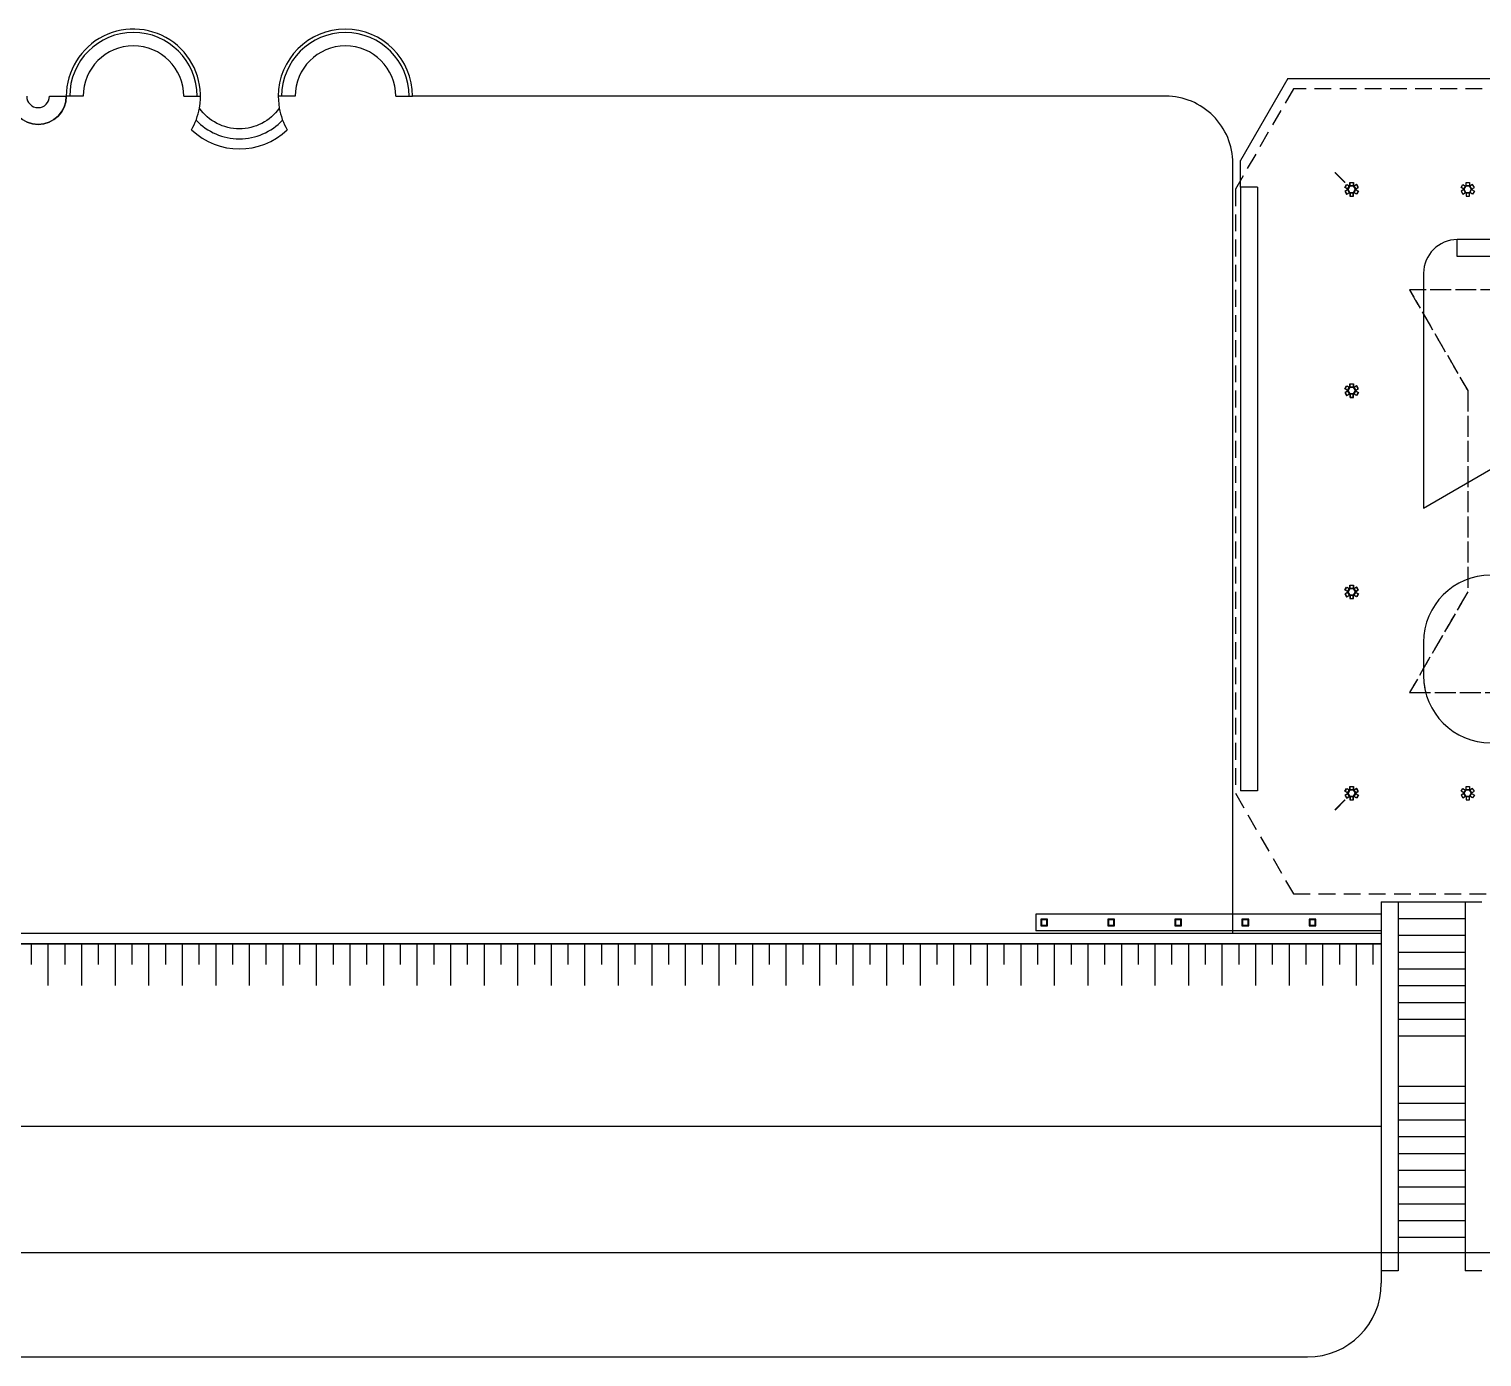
# Model space of a CAD drawing. Header units: millimetres. Extents: x 2128 to 2646, y 1972 to 2207.
# Drawn here: x 2401.93 to 2445.24, y 2055.44 to 2095.02 of the extents above; entities that cross this region are included whole.
import ezdxf

# ---------------------------------------------------------------- set-up
doc = ezdxf.new("R2010")
doc.units = ezdxf.units.MM
doc.linetypes.add('DASHED2', pattern=[0.375, 0.25, -0.125])
doc.linetypes.add('HIDDEN', pattern=[0.375, 0.25, -0.125])
for name, color, linetype in [('ar-banco-v', 2, 'Continuous'), ('AR-CALÇADA', 1, 'Continuous'), ('AR-ESC-PISO-1', 1, 'Continuous'), ('AR-ESTMA-C', 1, 'Continuous'), ('AR-ESTMA-V', 2, 'Continuous'), ('ar-guarda corpo', 2, 'Continuous'), ('AR-PIS', 1, 'Continuous'), ('AR-PISO', 1, 'Continuous'), ('AR-PROJ', 1, 'HIDDEN'), ('ar-talude', 1, 'Continuous'), ('ar-talude-RefEdit0', 1, 'Continuous'), ('fred', 1, 'Continuous'), ('maçaneta', 1, 'Continuous')]:
    doc.layers.add(name, color=color, linetype=linetype)

# ---------------------------------------------------------------- blocks, each defined once
blk = doc.blocks.new('TALUDE')
at = {"layer": 'ar-talude'}
for p, q in [((140.504, -10.975), (140.504, -11.599)), ((141.004, -10.975), (141.004, -12.222)), ((141.504, -10.975), (141.504, -11.599)), ((142.004, -10.975), (142.004, -12.222)), ((142.504, -10.975), (142.504, -11.599)), ((143.004, -10.975), (143.004, -12.222)), ((143.504, -10.975), (143.504, -11.599)), ((144.004, -10.975), (144.004, -12.222)), ((144.504, -10.975), (144.504, -11.599)), ((145.004, -10.975), (145.004, -12.222)), ((145.504, -10.975), (145.504, -11.599)), ((146.004, -10.975), (146.004, -12.222)), ((146.504, -10.975), (146.504, -11.599)), ((147.004, -10.975), (147.004, -12.222)), ((147.504, -10.975), (147.504, -11.599)), ((148.004, -10.975), (148.004, -12.222)), ((148.504, -10.975), (148.504, -11.599)), ((149.004, -10.975), (149.004, -12.222)), ((149.504, -10.975), (149.504, -11.599)), ((150.004, -10.975), (150.004, -12.222)), ((150.504, -10.975), (150.504, -11.599)), ((151.004, -10.975), (151.004, -12.222)), ((151.504, -10.975), (151.504, -11.599)), ((152.004, -10.975), (152.004, -12.222)), ((152.504, -10.975), (152.504, -11.599)), ((153.004, -10.975), (153.004, -12.222)), ((153.504, -10.975), (153.504, -11.599)), ((154.004, -10.975), (154.004, -12.222)), ((154.504, -10.975), (154.504, -11.599)), ((155.004, -10.975), (155.004, -12.222)), ((155.504, -10.975), (155.504, -11.599)), ((156.004, -10.975), (156.004, -12.222)), ((156.504, -10.975), (156.504, -11.599)), ((157.004, -10.975), (157.004, -12.222)), ((157.504, -10.975), (157.504, -11.599)), ((158.004, -10.975), (158.004, -12.222)), ((158.504, -10.975), (158.504, -11.599)), ((159.004, -10.975), (159.004, -12.222)), ((159.504, -10.975), (159.504, -11.599)), ((160.004, -10.975), (160.004, -12.222)), ((160.504, -10.975), (160.504, -11.599)), ((161.004, -10.975), (161.004, -12.222)), ((161.504, -10.975), (161.504, -11.599)), ((162.004, -10.975), (162.004, -12.222)), ((162.504, -10.975), (162.504, -11.599)), ((163.004, -10.975), (163.004, -12.222)), ((163.504, -10.975), (163.504, -11.599)), ((164.004, -10.975), (164.004, -12.222)), ((164.504, -10.975), (164.504, -11.599)), ((165.004, -10.975), (165.004, -12.222)), ((165.504, -10.975), (165.504, -11.599)), ((166.004, -10.975), (166.004, -12.222)), ((166.504, -10.975), (166.504, -11.599)), ((167.004, -10.975), (167.004, -12.222)), ((167.504, -10.975), (167.504, -11.599)), ((168.004, -10.975), (168.004, -12.222)), ((168.504, -10.975), (168.504, -11.599)), ((169.004, -10.975), (169.004, -12.222)), ((169.504, -10.975), (169.504, -11.599)), ((170.004, -10.975), (170.004, -12.222)), ((170.504, -10.975), (170.504, -11.599)), ((171.004, -10.975), (171.004, -12.222)), ((171.504, -10.975), (171.504, -11.599)), ((172.004, -10.975), (172.004, -12.222)), ((172.504, -10.975), (172.504, -11.599)), ((173.004, -10.975), (173.004, -12.222)), ((173.504, -10.975), (173.504, -11.599)), ((174.004, -10.975), (174.004, -12.222)), ((174.504, -10.975), (174.504, -11.599)), ((175.004, -10.975), (175.004, -12.222)), ((175.504, -10.975), (175.504, -11.599)), ((176.004, -10.975), (176.004, -12.222)), ((176.504, -10.975), (176.504, -11.599)), ((177.004, -10.975), (177.004, -12.222)), ((177.504, -10.975), (177.504, -11.599)), ((178.004, -10.975), (178.004, -12.222)), ((178.504, -10.975), (178.504, -11.599)), ((179.004, -10.975), (179.004, -12.222)), ((179.504, -10.975), (179.504, -11.599)), ((180.004, -10.975), (180.004, -12.222)), ((180.504, -10.975), (180.504, -11.599))]:
    blk.add_line(p, q, dxfattribs=at)
at = {"layer": 'ar-talude', "ltscale": 3}
blk.add_line((180.754, -16.421), (27.601, -16.426), dxfattribs=at)
at = {"layer": 'ar-talude-RefEdit0'}
blk.add_line((105.982, -10.975), (180.754, -10.975), dxfattribs=at)
blk = doc.blocks.new('Base Pilar')
at = {"layer": 'AR-ESTMA-C'}
for points in [[(-0.004, -0.007), (-0.054, -0.093), (-0.14, -0.043), (-0.09, 0.043)], [(0.108, 0), (0.008, 0), (0.008, 0.1), (0.108, 0.1)], [(0.119, -0.007), (0.169, -0.093), (0.256, -0.043), (0.206, 0.043)], [(-0.004, -0.193), (-0.054, -0.107), (-0.14, -0.157), (-0.09, -0.243)], [(0.108, -0.2), (0.008, -0.2), (0.008, -0.3), (0.108, -0.3)], [(0.119, -0.193), (0.169, -0.107), (0.256, -0.157), (0.206, -0.243)]]:
    blk.add_lwpolyline(points, close=True, dxfattribs=at)
for points in [[(0, 0), (0.115, 0), (0.173, -0.1), (0.115, -0.2), (0, -0.2), (-0.058, -0.1), (0, 0)], [(0, -0.2), (0.115, -0.2), (0.173, -0.1), (0.115, 0), (0, 0), (-0.058, -0.1), (0, -0.2)]]:
    blk.add_lwpolyline(points, dxfattribs=at)

msp = doc.modelspace()

# ---------------------------------------------------------------- linework, layer by layer
at = {"layer": 'ar-banco-v'}
for p, q in [((2402.537, 2093.015), (2403.037, 2093.015)), ((2403.537, 2093.015), (2403.037, 2093.015)), ((2403.537, 2093.015), (2403.137, 2093.015)), ((2406.537, 2093.015), (2406.937, 2093.015)), ((2406.937, 2093.015), (2407.037, 2093.015)), ((2409.857, 2093.014), (2409.357, 2093.014)), ((2409.857, 2093.014), (2409.457, 2093.014)), ((2412.857, 2093.015), (2413.257, 2093.015)), ((2413.257, 2093.015), (2413.359, 2093.015)), ((2438.547, 2090.308), (2438.047, 2090.308)), ((2438.547, 2090.308), (2438.047, 2090.308)), ((2438.047, 2090.308), (2438.047, 2072.308)), ((2438.547, 2090.308), (2438.297, 2090.308)), ((2438.547, 2090.308), (2438.547, 2072.308)), ((2444.502, 2088.24), (2444.502, 2088.74)), ((2458.499, 2088.74), (2444.502, 2088.74)), ((2458.499, 2088.24), (2444.502, 2088.24)), ((2438.547, 2072.308), (2438.047, 2072.308)), ((2438.547, 2072.308), (2438.047, 2072.308))]:
    msp.add_line(p, q, dxfattribs=at)
for centre, radius, start, end in [((2405.037, 2093.015), 1.9, 0, 180), ((2411.357, 2093.014), 1.9, 0.0329, 180), ((2405.037, 2093.015), 1.5, 0, 180), ((2411.357, 2093.014), 1.5, 0.0417, 180), ((2402.196, 2093.015), 0.841, 180, 0), ((2402.196, 2093.015), 0.341, 180, 0)]:
    msp.add_arc(centre, radius, start, end, dxfattribs=at)
at = {"layer": 'AR-CALÇADA'}
for p, q in [((2435.804, 2093.015), (2413.349, 2093.015)), ((2438.297, 2090.308), (2438.047, 2090.308)), ((2442.241, 2058.007), (2442.241, 2057.64)), ((2362.681, 2055.44), (2440.041, 2055.44))]:
    msp.add_line(p, q, dxfattribs=at)
msp.add_lwpolyline([(2437.813, 2068.057), (2437.813, 2091.015, 0.414214), (2435.813, 2093.015), (2413.359, 2093.015, 0.999727), (2409.355, 2093.014), (2409.387, 2092.655, -0.513087), (2407.005, 2092.655, 1.094888), (2403.037, 2093.015, -1), (2401.354, 2093.015, 1)], format="xyb", dxfattribs=at)
msp.add_arc((2440.041, 2057.64), 2.2, 270, 0, dxfattribs=at)
at = {"layer": 'AR-ESC-PISO-1'}
for p, q in [((2442.241, 2068.635), (2431.938, 2068.635)), ((2431.938, 2068.635), (2431.938, 2068.135)), ((2442.241, 2068.135), (2431.938, 2068.135))]:
    msp.add_line(p, q, dxfattribs=at)
for points in [[(2432.288, 2068.485), (2432.088, 2068.485), (2432.088, 2068.285), (2432.288, 2068.285)], [(2432.268, 2068.465), (2432.108, 2068.465), (2432.108, 2068.305), (2432.268, 2068.305)], [(2434.288, 2068.485), (2434.088, 2068.485), (2434.088, 2068.285), (2434.288, 2068.285)], [(2434.268, 2068.465), (2434.108, 2068.465), (2434.108, 2068.305), (2434.268, 2068.305)], [(2436.287, 2068.485), (2436.087, 2068.485), (2436.087, 2068.285), (2436.287, 2068.285)], [(2436.267, 2068.465), (2436.107, 2068.465), (2436.107, 2068.305), (2436.267, 2068.305)], [(2438.287, 2068.485), (2438.087, 2068.485), (2438.087, 2068.285), (2438.287, 2068.285)], [(2438.267, 2068.465), (2438.107, 2068.465), (2438.107, 2068.305), (2438.267, 2068.305)], [(2440.287, 2068.485), (2440.087, 2068.485), (2440.087, 2068.285), (2440.287, 2068.285)], [(2440.267, 2068.465), (2440.107, 2068.465), (2440.107, 2068.305), (2440.267, 2068.305)]]:
    msp.add_lwpolyline(points, close=True, dxfattribs=at)
at = {"layer": 'ar-guarda corpo'}
for p, q in [((2442.241, 2069.007), (2442.241, 2058.007)), ((2442.241, 2069.007), (2442.741, 2069.007)), ((2442.25, 2069.007), (2442.75, 2069.007)), ((2442.741, 2069.007), (2442.741, 2058.007)), ((2444.741, 2069.007), (2444.741, 2058.007)), ((2444.741, 2069.007), (2445.241, 2069.007)), ((2442.741, 2058.007), (2442.241, 2058.007)), ((2445.241, 2058.007), (2444.741, 2058.007))]:
    msp.add_line(p, q, dxfattribs=at)
at = {"layer": 'AR-PIS'}
for p, q in [((2443.502, 2087.741), (2443.502, 2080.742)), ((2443.502, 2080.742), (2446.502, 2082.474)), ((2443.502, 2076.742), (2443.502, 2075.743)), ((2442.741, 2068.507), (2444.741, 2068.507)), ((2442.25, 2068.057), (2367.459, 2068.057)), ((2442.741, 2068.007), (2444.741, 2068.007)), ((2442.25, 2067.757), (2367.459, 2067.757)), ((2442.741, 2067.507), (2444.741, 2067.507)), ((2442.741, 2067.007), (2444.741, 2067.007)), ((2442.741, 2066.507), (2444.741, 2066.507)), ((2442.741, 2066.007), (2444.741, 2066.007)), ((2442.741, 2065.507), (2444.741, 2065.507)), ((2442.741, 2065.007), (2444.741, 2065.007)), ((2442.741, 2063.507), (2444.741, 2063.507)), ((2442.741, 2063.007), (2444.741, 2063.007)), ((2442.741, 2062.507), (2444.741, 2062.507)), ((2442.741, 2062.007), (2444.741, 2062.007)), ((2442.741, 2061.507), (2444.741, 2061.507)), ((2442.741, 2061.007), (2444.741, 2061.007)), ((2442.741, 2060.507), (2444.741, 2060.507)), ((2442.741, 2060.007), (2444.741, 2060.007)), ((2442.741, 2059.507), (2444.741, 2059.507)), ((2442.741, 2059.007), (2444.741, 2059.007))]:
    msp.add_line(p, q, dxfattribs=at)
msp.add_lwpolyline([(2443.502, 2075.967), (2443.502, 2075.743, 0.063254), (2443.566, 2075.243)], format="xyb", dxfattribs=at)
for centre, radius, start, end in [((2444.502, 2087.741), 1, 90, 180), ((2445.502, 2076.742), 2, 90, 180), ((2445.502, 2075.743), 2, 180, 270)]:
    msp.add_arc(centre, radius, start, end, dxfattribs=at)
at = {"layer": 'AR-PISO'}
msp.add_line((2442.241, 2068.057), (2367.469, 2068.057), dxfattribs=at)
for centre, radius, start, end in [((2405.037, 2093.015), 2, 330, 349.6262), ((2411.354, 2093.015), 2, 190.3738, 210), ((2408.196, 2093.51), 1.766, 223.1096, 316.8904), ((2408.196, 2093.51), 2.066, 226.3456, 313.6544)]:
    msp.add_arc(centre, radius, start, end, dxfattribs=at)
at = {"layer": 'AR-PROJ', "ltscale": 2}
for points in [[(2501.963, 2075.243), (2505.427, 2075.243), (2507.159, 2078.242), (2505.427, 2081.242), (2507.159, 2084.241), (2505.427, 2087.241), (2501.963, 2087.241), (2498.5, 2093.24), (2439.62, 2093.24), (2437.889, 2090.24), (2437.889, 2072.243), (2439.62, 2069.244), (2498.5, 2069.244)], [(2443.084, 2087.241), (2444.816, 2084.241), (2444.816, 2078.242), (2443.084, 2075.243), (2491.573, 2075.243), (2489.841, 2078.242), (2491.573, 2081.242), (2489.841, 2084.241), (2491.573, 2087.241)]]:
    msp.add_lwpolyline(points, close=True, dxfattribs=at)
at = {"layer": 'AR-PROJ', "linetype": 'DASHED2'}
msp.add_lwpolyline([(2443.084, 2087.241), (2444.816, 2084.241), (2444.816, 2078.242), (2443.084, 2075.243), (2491.573, 2075.243), (2489.841, 2078.242), (2491.573, 2081.242), (2489.841, 2084.241), (2491.573, 2087.241)], close=True, dxfattribs=at)
at = {"layer": 'fred'}
for p, q in [((2439.456, 2093.54), (2438.047, 2091.1)), ((2439.447, 2093.54), (2452.244, 2093.54)), ((2438.047, 2090.308), (2438.047, 2091.1)), ((2441.154, 2090.44), (2440.854, 2090.74)), ((2441.163, 2090.44), (2440.863, 2090.74)), ((2441.154, 2072.043), (2440.854, 2071.743)), ((2441.163, 2072.04), (2440.863, 2071.74)), ((2442.741, 2069.007), (2444.741, 2069.007))]:
    msp.add_line(p, q, dxfattribs=at)
at = {"layer": 'maçaneta'}
msp.add_line((2308.549, 2058.556), (2446.512, 2058.556), dxfattribs=at)

# ---------------------------------------------------------------- block references
at = {"layer": 'AR-ESTMA-V', "ltscale": 10, "xscale": 0.9998263286693145, "yscale": 0.9998263286693145, "zscale": 0.9998263286693145}
for p in [(2441.294, 2090.34), (2444.758, 2090.34), (2441.294, 2084.341), (2441.294, 2078.342), (2441.294, 2072.343), (2444.758, 2072.343)]:
    msp.add_blockref('Base Pilar', p, dxfattribs=at)
at = {"layer": 'AR-ESTMA-V', "ltscale": 10}
for p in [(2441.304, 2090.34), (2441.304, 2084.34), (2441.304, 2078.34), (2441.304, 2072.34)]:
    msp.add_blockref('Base Pilar', p, dxfattribs=at)
at = {"layer": 'ar-talude'}
msp.add_blockref('TALUDE', (2261.486, 2078.732), dxfattribs=at)

doc.saveas('drawing.dxf')
